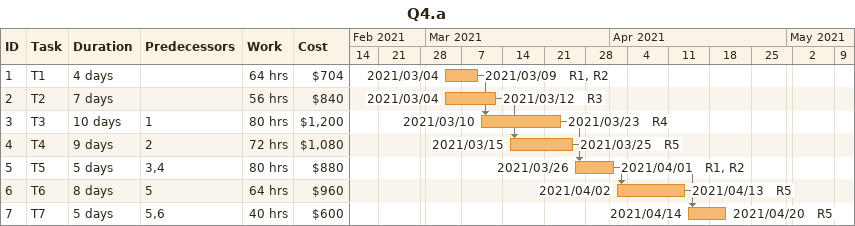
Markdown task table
Q4.a

| ID | Task | Duration | Start | Finish | Predecessors | Resources | Work (h) | Cost ($) |
|---|---|---|---|---|---|---|---|---|
| 1 | T1 | 4d | 2021-03-04 | 2021-03-09 |  | R1, R2 | 64 | 704 |
| 2 | T2 | 7d | 2021-03-04 | 2021-03-12 |  | R3 | 56 | 840 |
| 3 | T3 | 10d | 2021-03-10 | 2021-03-23 | 1 | R4 | 80 | 1200 |
| 4 | T4 | 9d | 2021-03-15 | 2021-03-25 | 2 | R5 | 72 | 1080 |
| 5 | T5 | 5d | 2021-03-26 | 2021-04-01 | 3, 4 | R1, R2 | 80 | 880 |
| 6 | T6 | 8d | 2021-04-02 | 2021-04-13 | 5 | R5 | 64 | 960 |
| 7 | T7 | 5d | 2021-04-14 | 2021-04-20 | 5, 6 | R5 | 40 | 600 |
